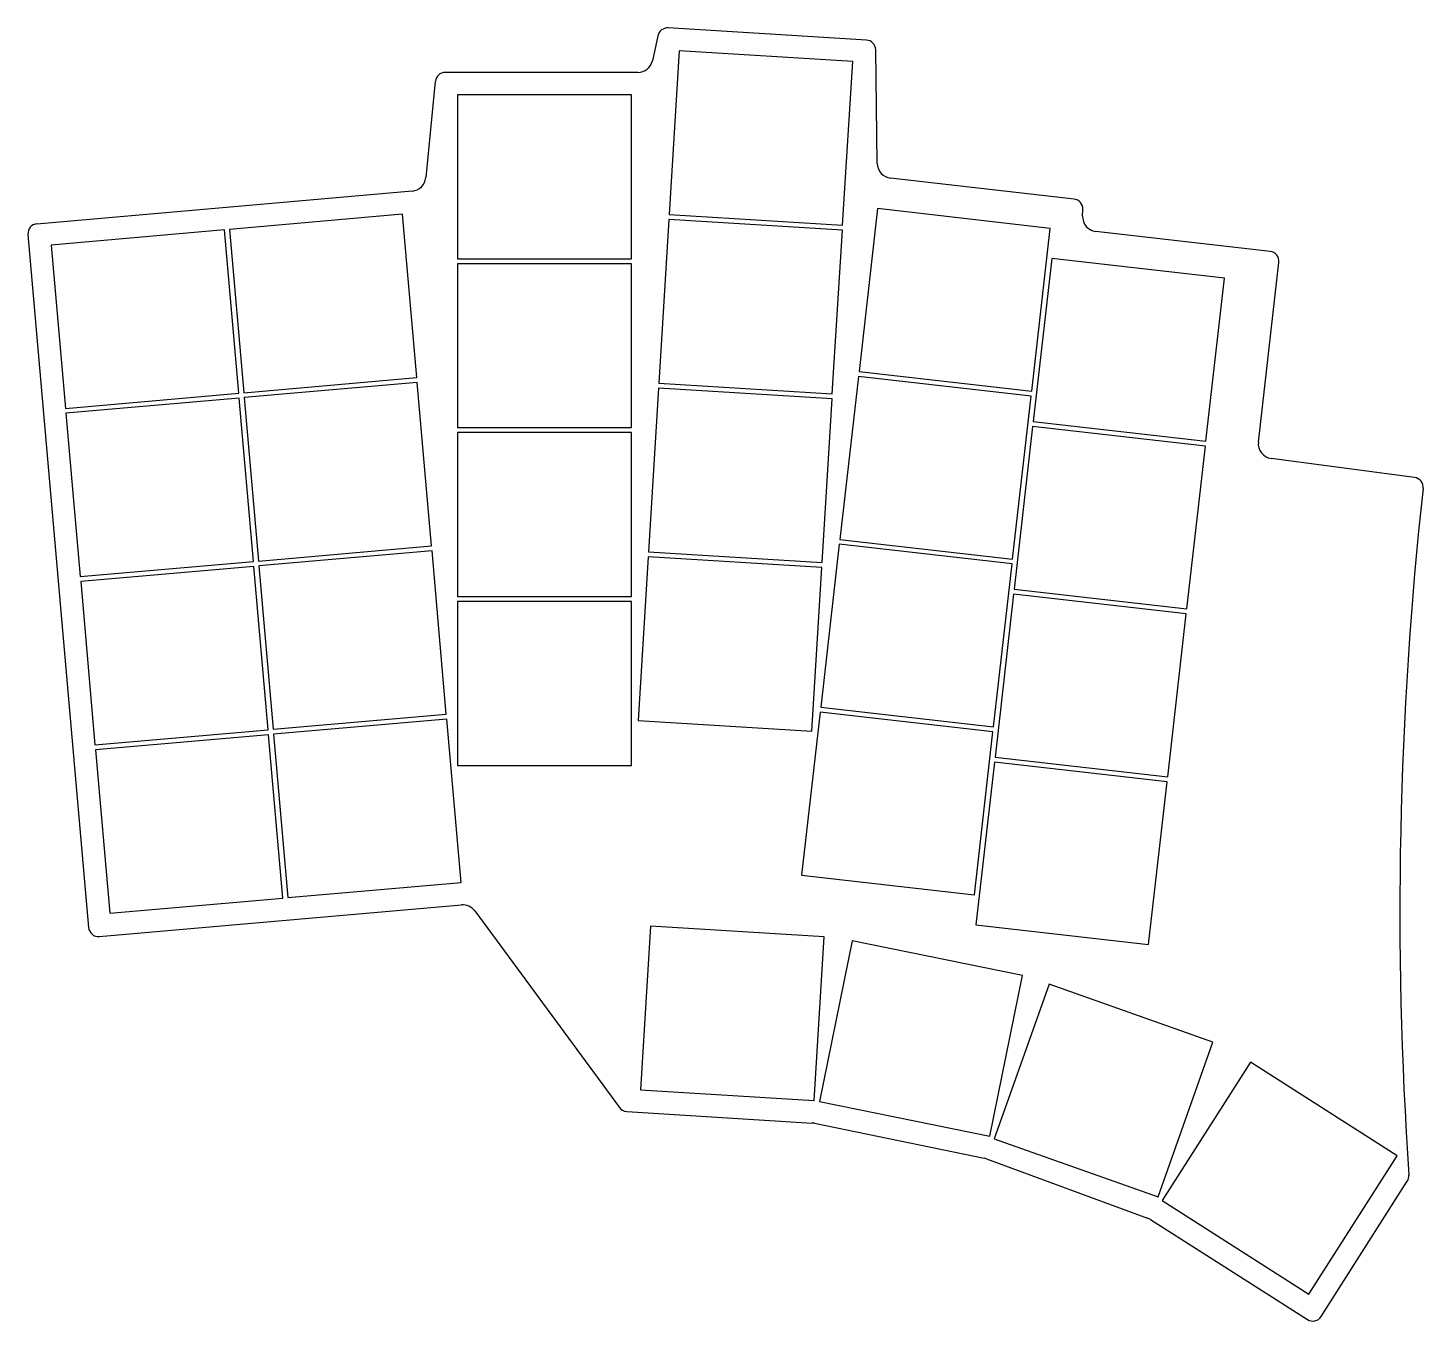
# Model space of a CAD drawing. Header units: millimetres. Extents: x 134 to 274, y -200 to -70.
import ezdxf

# ---------------------------------------------------------------- set-up
doc = ezdxf.new("R2010")
doc.units = ezdxf.units.MM

msp = doc.modelspace()

# ---------------------------------------------------------------- linework, layer by layer
for p, q in [((218.18, -71.11), (198.22, -69.89)), ((197.18, -70.67), (196.63, -73.19)), ((199.33, -72.21), (198.32, -88.68)), ((216.8, -73.28), (199.33, -72.21)), ((219.28, -83.54), (219.12, -72.1)), ((195.17, -74.37), (175.78, -74.37)), ((215.79, -89.75), (216.8, -73.28)), ((174.78, -75.27), (173.82, -84.95)), ((194.53, -76.62), (177.03, -76.62)), ((177.03, -76.62), (177.03, -93.12)), ((194.53, -93.12), (194.53, -76.62)), ((239.09, -87.11), (220.61, -85.01)), ((134.68, -89.61), (172.46, -86.3)), ((219.3, -88.08), (217.44, -104.47)), ((236.69, -90.06), (219.3, -88.08)), ((239.94, -88.82), (239.98, -88.15)), ((171.48, -88.64), (154.05, -90.17)), ((172.92, -105.08), (171.48, -88.64)), ((198.29, -89.18), (197.29, -105.65)), ((215.76, -90.25), (198.29, -89.18)), ((198.32, -88.68), (215.79, -89.75)), ((133.77, -90.69), (139.87, -160.42)), ((153.55, -90.21), (136.12, -91.74)), ((154.99, -106.65), (153.55, -90.21)), ((154.05, -90.17), (155.49, -106.61)), ((214.75, -106.72), (215.76, -90.25)), ((234.82, -106.45), (236.69, -90.06)), ((258.82, -92.38), (241.27, -90.38)), ((136.12, -91.74), (137.56, -108.18)), ((177.03, -93.12), (194.53, -93.12)), ((194.53, -93.62), (177.03, -93.62)), ((177.03, -93.62), (177.03, -110.12)), ((194.53, -110.12), (194.53, -93.62)), ((236.85, -93.1), (234.98, -109.49)), ((254.24, -95.08), (236.85, -93.1)), ((257.64, -111.57), (259.7, -93.49)), ((252.37, -111.47), (254.24, -95.08)), ((155.49, -106.61), (172.92, -105.08)), ((217.38, -104.97), (215.51, -121.36)), ((234.77, -106.95), (217.38, -104.97)), ((217.44, -104.47), (234.82, -106.45)), ((137.56, -108.18), (154.99, -106.65)), ((172.97, -105.58), (155.53, -107.1)), ((174.4, -122.02), (172.97, -105.58)), ((197.26, -106.15), (196.25, -122.62)), ((214.72, -107.22), (197.26, -106.15)), ((197.29, -105.65), (214.75, -106.72)), ((155.03, -107.15), (137.6, -108.67)), ((156.47, -123.59), (155.03, -107.15)), ((155.53, -107.1), (156.97, -123.54)), ((213.72, -123.69), (214.72, -107.22)), ((232.9, -123.35), (234.77, -106.95)), ((137.6, -108.67), (139.04, -125.11)), ((234.98, -109.49), (252.37, -111.47)), ((177.03, -110.12), (194.53, -110.12)), ((194.53, -110.62), (177.03, -110.62)), ((177.03, -110.62), (177.03, -127.12)), ((194.53, -127.12), (194.53, -110.62)), ((234.92, -109.99), (233.06, -126.38)), ((252.31, -111.97), (234.92, -109.99)), ((250.44, -128.36), (252.31, -111.97)), ((273.36, -115.14), (258.93, -113.22)), ((156.97, -123.54), (174.4, -122.02)), ((215.45, -121.86), (213.59, -138.26)), ((232.84, -123.84), (215.45, -121.86)), ((215.51, -121.36), (232.9, -123.35)), ((139.04, -125.11), (156.47, -123.59)), ((174.45, -122.51), (157.01, -124.04)), ((175.89, -138.95), (174.45, -122.51)), ((196.22, -123.12), (195.21, -139.59)), ((213.68, -124.19), (196.22, -123.12)), ((196.25, -122.62), (213.72, -123.69)), ((156.52, -124.08), (139.08, -125.61)), ((157.95, -140.52), (156.52, -124.08)), ((157.01, -124.04), (158.45, -140.48)), ((212.68, -140.66), (213.68, -124.19)), ((230.97, -140.24), (232.84, -123.84)), ((139.08, -125.61), (140.52, -142.05)), ((233.06, -126.38), (250.44, -128.36)), ((177.03, -127.12), (194.53, -127.12)), ((194.53, -127.62), (177.03, -127.62)), ((177.03, -127.62), (177.03, -144.12)), ((194.53, -144.12), (194.53, -127.62)), ((233, -126.88), (231.13, -143.27)), ((250.39, -128.86), (233, -126.88)), ((248.52, -145.25), (250.39, -128.86)), ((158.45, -140.48), (175.89, -138.95)), ((213.53, -138.75), (211.66, -155.15)), ((230.92, -140.73), (213.53, -138.75)), ((213.59, -138.26), (230.97, -140.24)), ((175.93, -139.45), (158.5, -140.98)), ((177.37, -155.89), (175.93, -139.45)), ((195.21, -139.59), (212.68, -140.66)), ((140.52, -142.05), (157.95, -140.52)), ((158, -141.02), (140.56, -142.54)), ((159.44, -157.46), (158, -141.02)), ((158.5, -140.98), (159.93, -157.41)), ((229.05, -157.13), (230.92, -140.73)), ((140.56, -142.54), (142, -158.98)), ((177.03, -144.12), (194.53, -144.12)), ((231.07, -143.77), (229.21, -160.16)), ((248.46, -145.75), (231.07, -143.77)), ((231.13, -143.27), (248.52, -145.25)), ((246.59, -162.15), (248.46, -145.75)), ((159.93, -157.41), (177.37, -155.89)), ((211.66, -155.15), (229.05, -157.13)), ((140.95, -161.33), (177.41, -158.14)), ((142, -158.98), (159.44, -157.46)), ((178.75, -158.75), (193.31, -178.53)), ((196.45, -160.3), (195.44, -176.77)), ((213.92, -161.37), (196.45, -160.3)), ((212.91, -177.84), (213.92, -161.37)), ((229.21, -160.16), (246.59, -162.15)), ((216.75, -161.78), (213.46, -177.94)), ((233.9, -165.26), (216.75, -161.78)), ((230.61, -181.43), (233.9, -165.26)), ((236.57, -166.13), (231.06, -181.68)), ((253.06, -171.97), (236.57, -166.13)), ((247.55, -187.52), (253.06, -171.97)), ((256.84, -173.99), (247.97, -187.91)), ((271.6, -183.39), (256.84, -173.99)), ((195.44, -176.77), (212.91, -177.84)), ((213.46, -177.94), (230.61, -181.43)), ((194.05, -178.94), (212.73, -180.11)), ((212.94, -180.13), (230.05, -183.63)), ((231.06, -181.68), (247.55, -187.52)), ((230.27, -183.69), (246.49, -189.67)), ((262.73, -197.31), (271.6, -183.39)), ((263.96, -199.57), (272.64, -185.94)), ((247.97, -187.91), (262.73, -197.31)), ((246.78, -189.81), (262.58, -199.88))]:
    msp.add_line(p, q)
for centre, radius, start, end in [((198.16, -70.89), 1, 86.5, 167.609), ((218.12, -72.11), 1, 0.7892, 86.5), ((175.78, -75.37), 1, 90, 174.3474), ((195.17, -72.87), 1.5, 270, 347.609), ((220.78, -83.52), 1.5, 180.7892, 263.5), ((172.33, -84.81), 1.5, 275, 354.3474), ((238.98, -88.11), 1, 357.3141, 443.5), ((134.77, -90.6), 1, 95, 185), ((241.44, -88.89), 1.5, 177.3141, 263.5), ((258.71, -93.37), 1, 353.5, 443.5), ((259.13, -111.74), 1.5, 173.5, 262.4316), ((273.23, -116.13), 1, 353.7229, 82.4316), ((660.89, -158.77), 389, 173.7229, 183.9156), ((177.54, -159.64), 1.5, 36.3515, 95), ((140.87, -160.34), 1, 185, 275), ((194.12, -177.94), 1, 216.3515, 266.4265), ((212.64, -181.6), 1.5, 78.47, 86.4265), ((229.75, -185.1), 1.5, 69.7513, 78.47), ((271.8, -185.4), 1, 327.5, 363.9156), ((245.97, -191.08), 1.5, 57.5, 69.7513), ((263.12, -199.04), 1, 237.5, 327.5)]:
    msp.add_arc(centre, radius, start, end)

doc.saveas('drawing.dxf')
